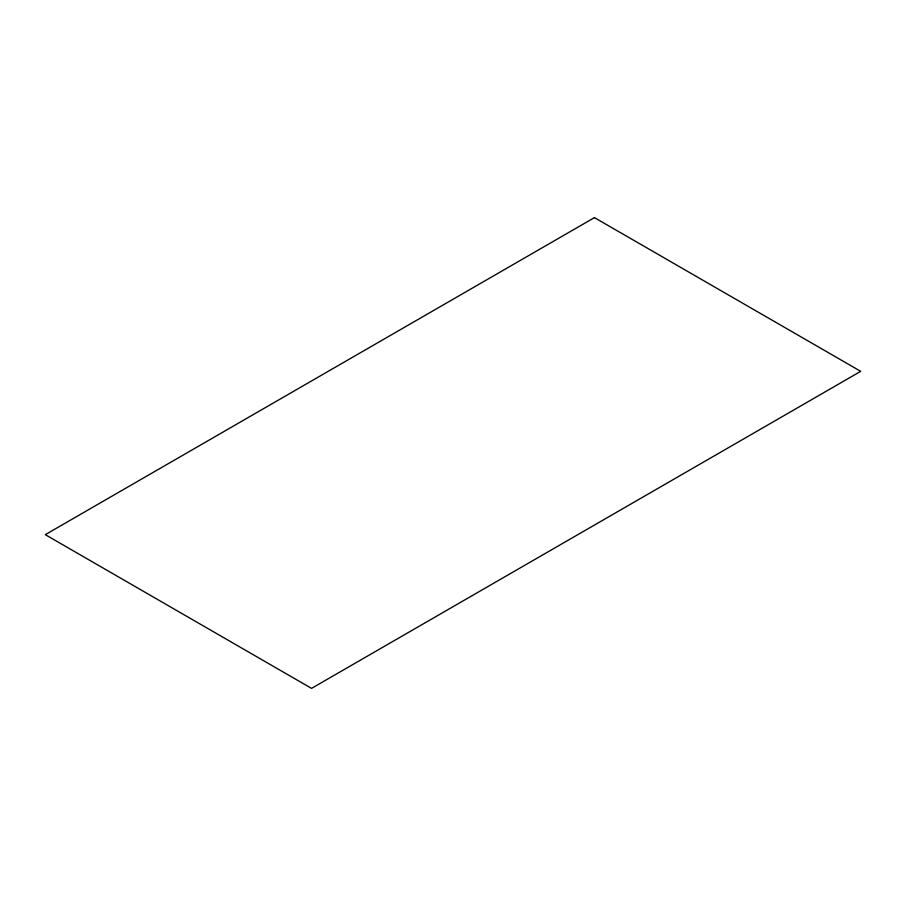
<?xml version="1.0" encoding="UTF-8"?>
<svg xmlns="http://www.w3.org/2000/svg" width="906" height="906" viewBox="0 0 906 906"><rect width="100%" height="100%" fill="white"/><g stroke="black" fill="none" stroke-linecap="round" stroke-linejoin="round"><path stroke-width="1.36" d="M594.449 217.621L45.3 534.665L311.551 688.379L860.7 371.335L594.449 217.621"/></g></svg>
